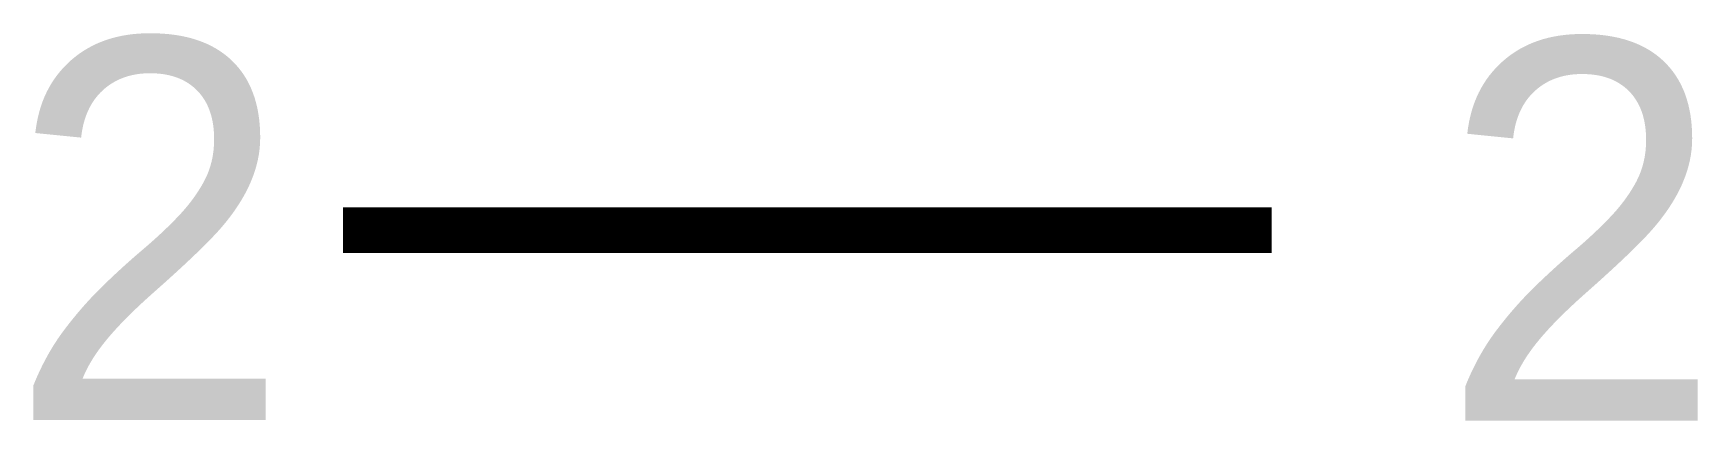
# Model space of a CAD drawing. Header units: millimetres. Extents: x 0.2 to 11.1, y 0 to 2.6.
import ezdxf

# ---------------------------------------------------------------- set-up
doc = ezdxf.new("R2010")
doc.units = ezdxf.units.MM

msp = doc.modelspace()

# ---------------------------------------------------------------- linework, layer by layer
at = {"const_width": 0.3}
msp.add_lwpolyline([(2.227, 1.295), (8.314, 1.295)], dxfattribs=at)

# ---------------------------------------------------------------- texts
at = {"char_height": 2.5, "attachment_point": 1}
for insert, width in [((0.03, 2.549), 2.29082), ((9.415, 2.544), 2.41634)]:
    msp.add_mtext('2', dxfattribs=dict(at, insert=insert, width=width))

doc.saveas('drawing.dxf')
